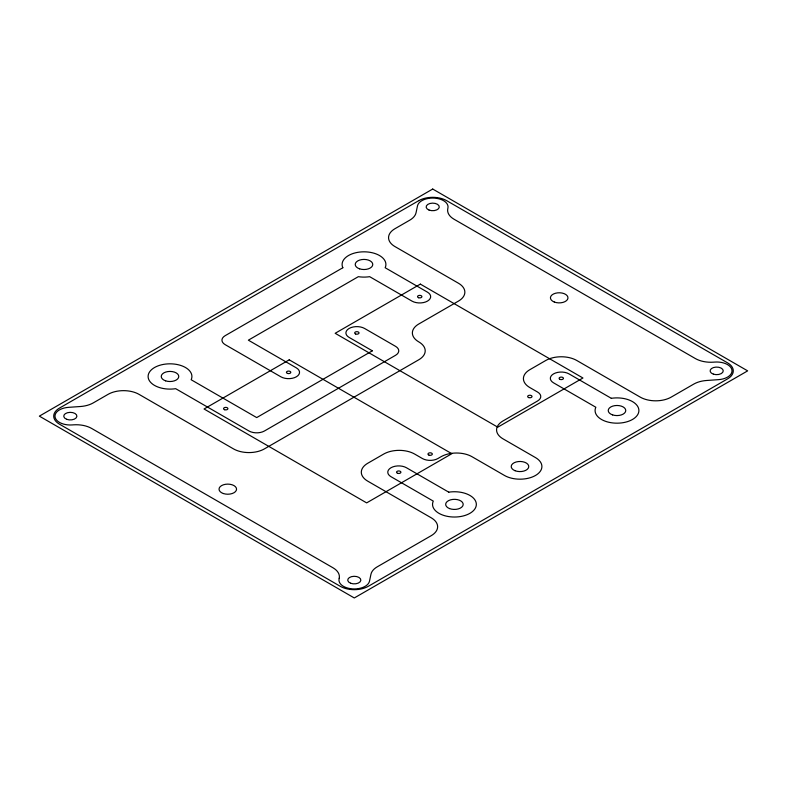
<?xml version="1.0" encoding="UTF-8"?>
<svg xmlns="http://www.w3.org/2000/svg" width="787" height="787" viewBox="0 0 787 787"><rect width="100%" height="100%" fill="white"/><g stroke="black" fill="none" stroke-linecap="round" stroke-linejoin="round"><path stroke-width="1.18" d="M339.227 578.248L339.069 579.016A15.327 8.854 0 0 0 352.438 588.873A15.327 8.854 0 0 0 369.506 581.15L370.952 574.274A21.898 12.641 0 0 1 377.209 566.847L431.207 535.681A21.898 12.641 0 0 0 431.207 517.797L367.736 481.152A21.898 12.641 0 0 1 367.736 463.268L383.692 454.06A21.898 12.641 0 0 1 414.66 454.06L422.412 458.536A10.949 6.326 0 0 0 437.897 458.536L441.045 456.716A21.898 12.641 0 0 1 472.013 456.716L504.506 475.476A21.898 12.641 0 0 0 535.485 475.476A21.898 12.641 0 0 0 535.485 457.591L502.991 438.831A21.898 12.641 0 0 1 502.991 420.947L537.58 400.977A10.949 6.326 0 0 0 537.58 392.044L529.838 387.568A21.898 12.641 0 0 1 529.838 369.683L545.784 360.476A21.898 12.641 0 0 1 576.763 360.476L640.224 397.12A21.898 12.641 0 0 0 671.193 397.12L693.76 384.095A21.898 12.641 0 0 1 706.608 380.485L718.521 379.649A15.327 8.854 0 0 0 731.9 369.792A15.327 8.854 0 0 0 714.832 362.069L713.484 362.168A21.898 12.641 0 0 1 695.364 358.557L454.02 219.219A21.898 12.641 0 0 1 447.773 208.752L447.931 207.984A15.327 8.854 0 0 0 434.562 198.127A15.327 8.854 0 0 0 417.494 205.85L416.048 212.726A21.898 12.641 0 0 1 409.791 220.153L394.976 228.702A21.898 12.641 0 0 0 394.976 246.587L458.437 283.222A21.898 12.641 0 0 1 458.437 301.106L418.792 323.998A21.898 12.641 0 0 0 418.792 341.883A21.898 12.641 0 0 1 418.792 359.757L264.442 448.875A21.898 12.641 0 0 1 233.473 448.875L139.033 394.356A21.898 12.641 0 0 0 108.055 394.356L93.24 402.905A21.898 12.641 0 0 1 80.392 406.515L68.479 407.351A15.327 8.854 0 0 0 55.1 417.208A15.327 8.854 0 0 0 72.168 424.931L73.516 424.832A21.898 12.641 0 0 1 91.636 428.443L332.98 567.781A21.898 12.641 0 0 1 339.227 578.248M432.712 189.037L39.35 416.136L354.288 597.963L747.65 370.864L432.712 189.037M418.773 200.655L59.487 408.089A19.714 11.382 0 0 0 59.487 424.183L340.348 586.345A19.714 11.382 0 0 0 368.227 586.345L727.513 378.911A19.714 11.382 0 0 0 727.513 362.817L446.652 200.655A19.714 11.382 0 0 0 418.773 200.655M342.847 267.737L225.141 335.695A10.949 6.326 0 0 0 225.141 344.637L280.861 376.806A10.949 6.326 0 0 0 296.345 376.806A10.949 6.326 0 0 0 296.345 367.873L248.367 340.171L358.331 276.68A21.898 12.641 0 0 0 369.674 276.68L411.985 301.106A10.949 6.326 0 0 0 427.469 301.106A10.949 6.326 0 0 0 427.469 292.164L385.158 267.737A21.898 12.641 0 0 0 364.007 251.82A21.898 12.641 0 0 0 342.847 267.737M289.223 359.826L204.049 408.994L366.653 502.883L451.836 453.705L289.223 359.826M420.347 284.117L335.164 333.295L497.778 427.174L582.951 378.006L420.347 284.117M372.34 350.825L256.7 417.582L191.162 379.747A21.898 12.641 0 0 0 171.91 363.869A21.898 12.641 0 0 0 148.192 377.573A21.898 12.641 0 0 0 175.678 388.68L248.958 430.991A10.949 6.326 0 0 0 264.442 430.991L395.566 355.291A10.949 6.326 0 0 0 395.566 346.349L364.588 328.464A10.949 6.326 0 0 0 349.103 328.464A10.949 6.326 0 0 0 349.103 337.407L372.34 350.825M611.322 398.32L569.021 373.894A10.949 6.326 0 0 0 553.527 373.894A10.949 6.326 0 0 0 553.527 382.826L595.838 407.253A21.898 12.641 0 0 0 615.09 423.131A21.898 12.641 0 0 0 638.808 409.427A21.898 12.641 0 0 0 611.322 398.32M448.767 492.17L406.456 467.744A10.949 6.326 0 0 0 390.972 467.744A10.949 6.326 0 0 0 390.972 476.686L433.283 501.112A21.898 12.641 0 0 0 452.525 516.98A21.898 12.641 0 0 0 476.253 503.277A21.898 12.641 0 0 0 448.767 492.17M429.033 210.06A6.571 3.797 0 0 0 439.264 207.188A6.571 3.797 0 0 0 429.84 203.508A6.571 3.797 0 0 0 429.033 210.06M713.396 374.15A6.571 3.797 0 0 0 723.243 370.864A6.571 3.797 0 0 0 713.396 367.578A6.571 3.797 0 0 0 713.396 374.15M350.608 583.226A6.571 3.797 0 0 0 360.84 580.353A6.571 3.797 0 0 0 351.415 576.674A6.571 3.797 0 0 0 350.608 583.226M66.639 419.284A6.571 3.797 0 0 0 76.88 416.412A6.571 3.797 0 0 0 67.456 412.722A6.571 3.797 0 0 0 66.639 419.284M418.625 297.732A2.194 1.269 0 0 0 421.911 296.64A2.194 1.269 0 0 0 418.625 295.538A2.194 1.269 0 0 0 418.625 297.732M355.616 333.983A2.194 1.269 0 0 0 359.029 333.029A2.194 1.269 0 0 0 355.891 331.799A2.194 1.269 0 0 0 355.616 333.983M528.608 397.553A2.194 1.269 0 0 0 532.022 396.599A2.194 1.269 0 0 0 528.874 395.369A2.194 1.269 0 0 0 528.608 397.553M560.049 379.403A2.194 1.269 0 0 0 563.453 378.449A2.194 1.269 0 0 0 560.314 377.219A2.194 1.269 0 0 0 560.049 379.403M449.525 508.569A8.765 5.056 0 0 0 463.169 504.742A8.765 5.056 0 0 0 450.607 499.834A8.765 5.056 0 0 0 449.525 508.569M612.611 414.906A8.765 5.056 0 0 0 625.754 410.529A8.765 5.056 0 0 0 612.611 406.151A8.765 5.056 0 0 0 612.611 414.906M165.624 380.849A8.765 5.056 0 0 0 178.767 376.471A8.765 5.056 0 0 0 165.624 372.094A8.765 5.056 0 0 0 165.624 380.849M429.053 455.161A2.194 1.269 0 0 0 432.338 454.06A2.194 1.269 0 0 0 429.053 452.968A2.194 1.269 0 0 0 429.053 455.161M397.622 473.312A2.194 1.269 0 0 0 400.908 472.21A2.194 1.269 0 0 0 397.622 471.118A2.194 1.269 0 0 0 397.622 473.312M224.629 409.732A2.194 1.269 0 0 0 227.915 408.64A2.194 1.269 0 0 0 224.629 407.548A2.194 1.269 0 0 0 224.629 409.732M287.511 373.432A2.194 1.269 0 0 0 290.797 372.34A2.194 1.269 0 0 0 287.511 371.248A2.194 1.269 0 0 0 287.511 373.432M515.082 470.724A8.765 5.056 0 0 0 528.736 466.888A8.765 5.056 0 0 0 516.164 461.979A8.765 5.056 0 0 0 515.082 470.724M359.62 268.849A8.765 5.056 0 0 0 372.763 264.471A8.765 5.056 0 0 0 359.62 260.084A8.765 5.056 0 0 0 359.62 268.849M554.294 302.021A8.765 5.056 0 0 0 567.948 298.194A8.765 5.056 0 0 0 555.376 293.276A8.765 5.056 0 0 0 554.294 302.021M223.41 493.547A8.765 5.056 0 0 0 236.553 489.17A8.765 5.056 0 0 0 223.41 484.792A8.765 5.056 0 0 0 223.41 493.547"/></g></svg>
